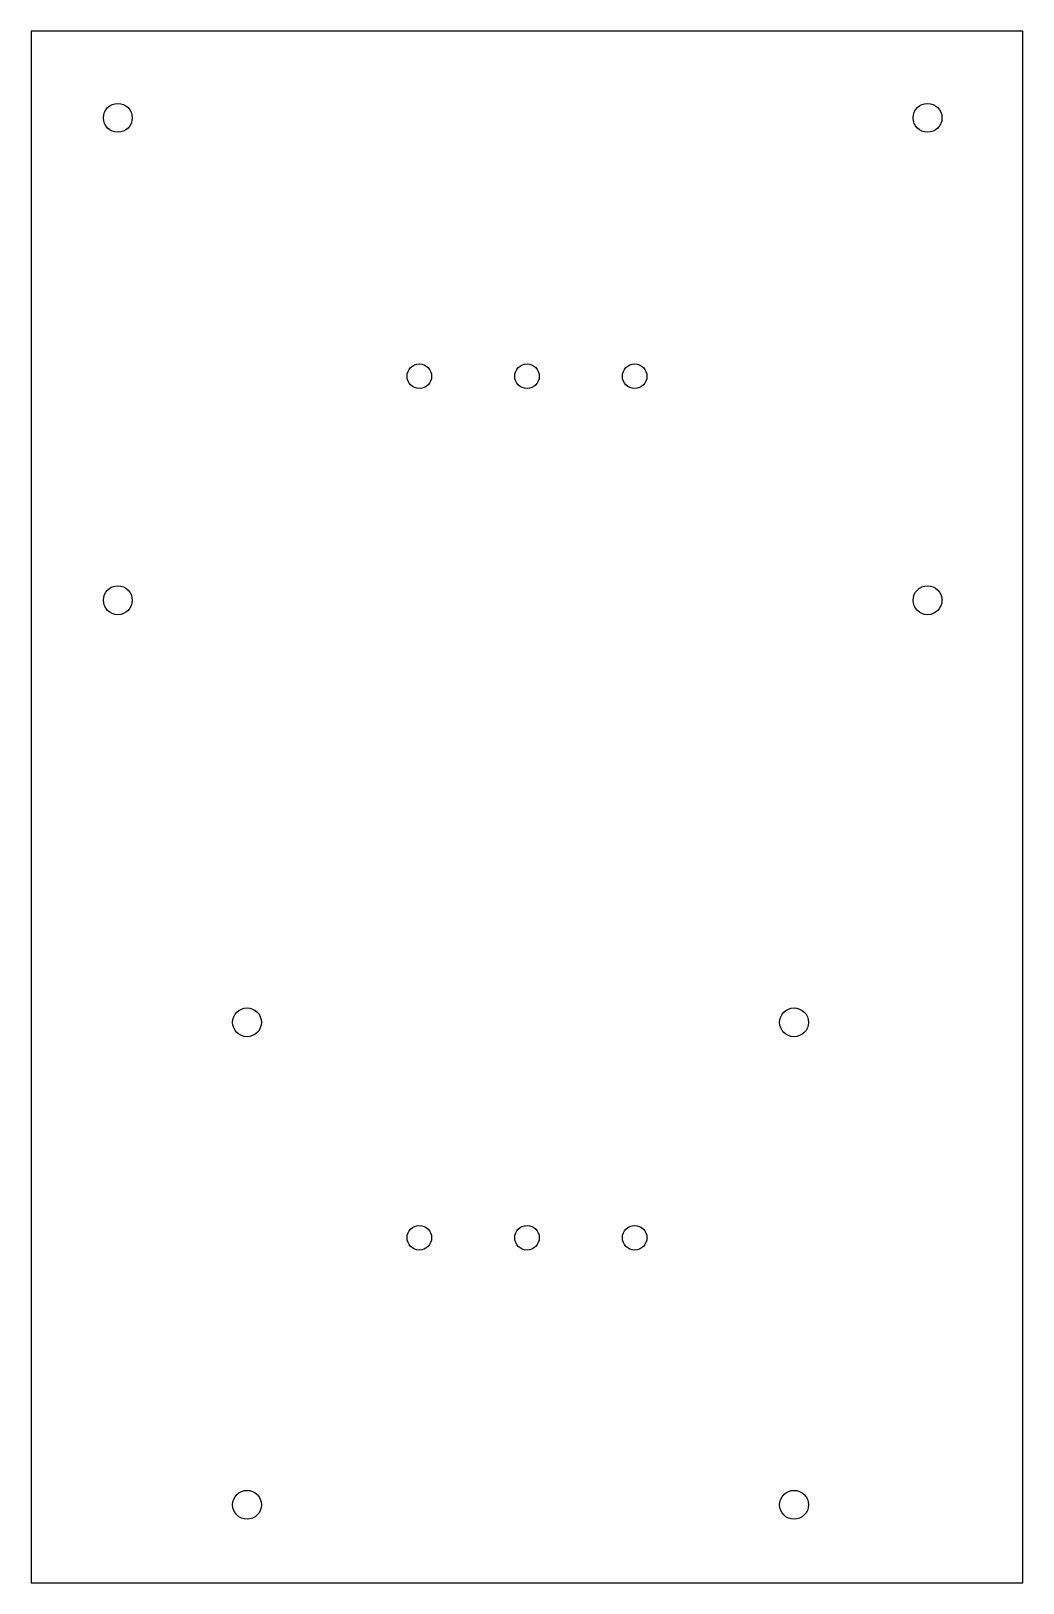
# Model space of a CAD drawing. Header units: millimetres. Extents: x -58 to 58, y -90 to 90.
import ezdxf

# ---------------------------------------------------------------- set-up
doc = ezdxf.new("R2010")
doc.units = ezdxf.units.MM
doc.layers.add('CUTOUTS', color=1, linetype='CONTINUOUS')
doc.layers.add('PERIMETER', color=5, linetype='CONTINUOUS')

msp = doc.modelspace()

# ---------------------------------------------------------------- linework, layer by layer
at = {"layer": 'CUTOUTS'}
for centre, radius in [((-47.5, 80), 1.675), ((46.5, 80), 1.675), ((-12.5, 50), 1.425), ((0, 50), 1.425), ((12.5, 50), 1.425), ((-47.5, 24), 1.675), ((46.5, 24), 1.675), ((-32.5, -25), 1.675), ((31, -25), 1.675), ((-12.5, -50), 1.425), ((0, -50), 1.425), ((12.5, -50), 1.425), ((-32.5, -81), 1.675), ((31, -81), 1.675)]:
    msp.add_circle(centre, radius, dxfattribs=at)
at = {"layer": 'PERIMETER'}
for p, q in [((-57.575, 90.075), (-57.575, -90.075)), ((57.575, 90.075), (-57.575, 90.075)), ((57.575, -90.075), (57.575, 90.075)), ((-57.575, -90.075), (57.575, -90.075))]:
    msp.add_line(p, q, dxfattribs=at)

doc.saveas('drawing.dxf')
